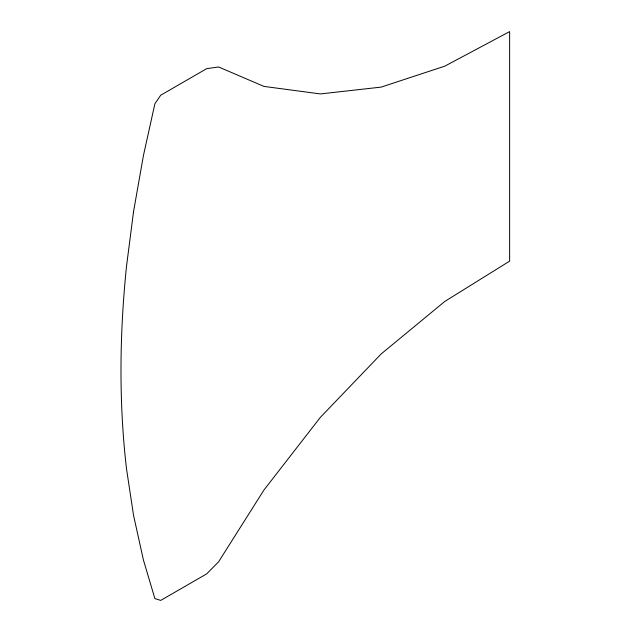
<?xml version="1.0" encoding="UTF-8"?>
<svg xmlns="http://www.w3.org/2000/svg" width="632" height="632" viewBox="0 0 632 632"><rect width="100%" height="100%" fill="white"/><g stroke="black" fill="none" stroke-linecap="round" stroke-linejoin="round"><path stroke-width="0.95" d="M133.526 211.76L126.503 266.356A989.562 571.328 -60 0 0 126.503 468.762L133.526 515.254L143.425 560.015L154.887 598.583L160.741 600.4L206.68 573.88L218.601 561.801L263.971 489.982L320.361 417.357L381.159 353.96L444.794 301.44L509.629 261.127L509.629 31.6L444.794 66.163L381.159 87.113L320.361 93.923L263.971 86.41L218.601 66.976L206.68 68.667L160.741 95.187L154.887 103.766L143.425 155.567L133.526 211.76"/></g></svg>
